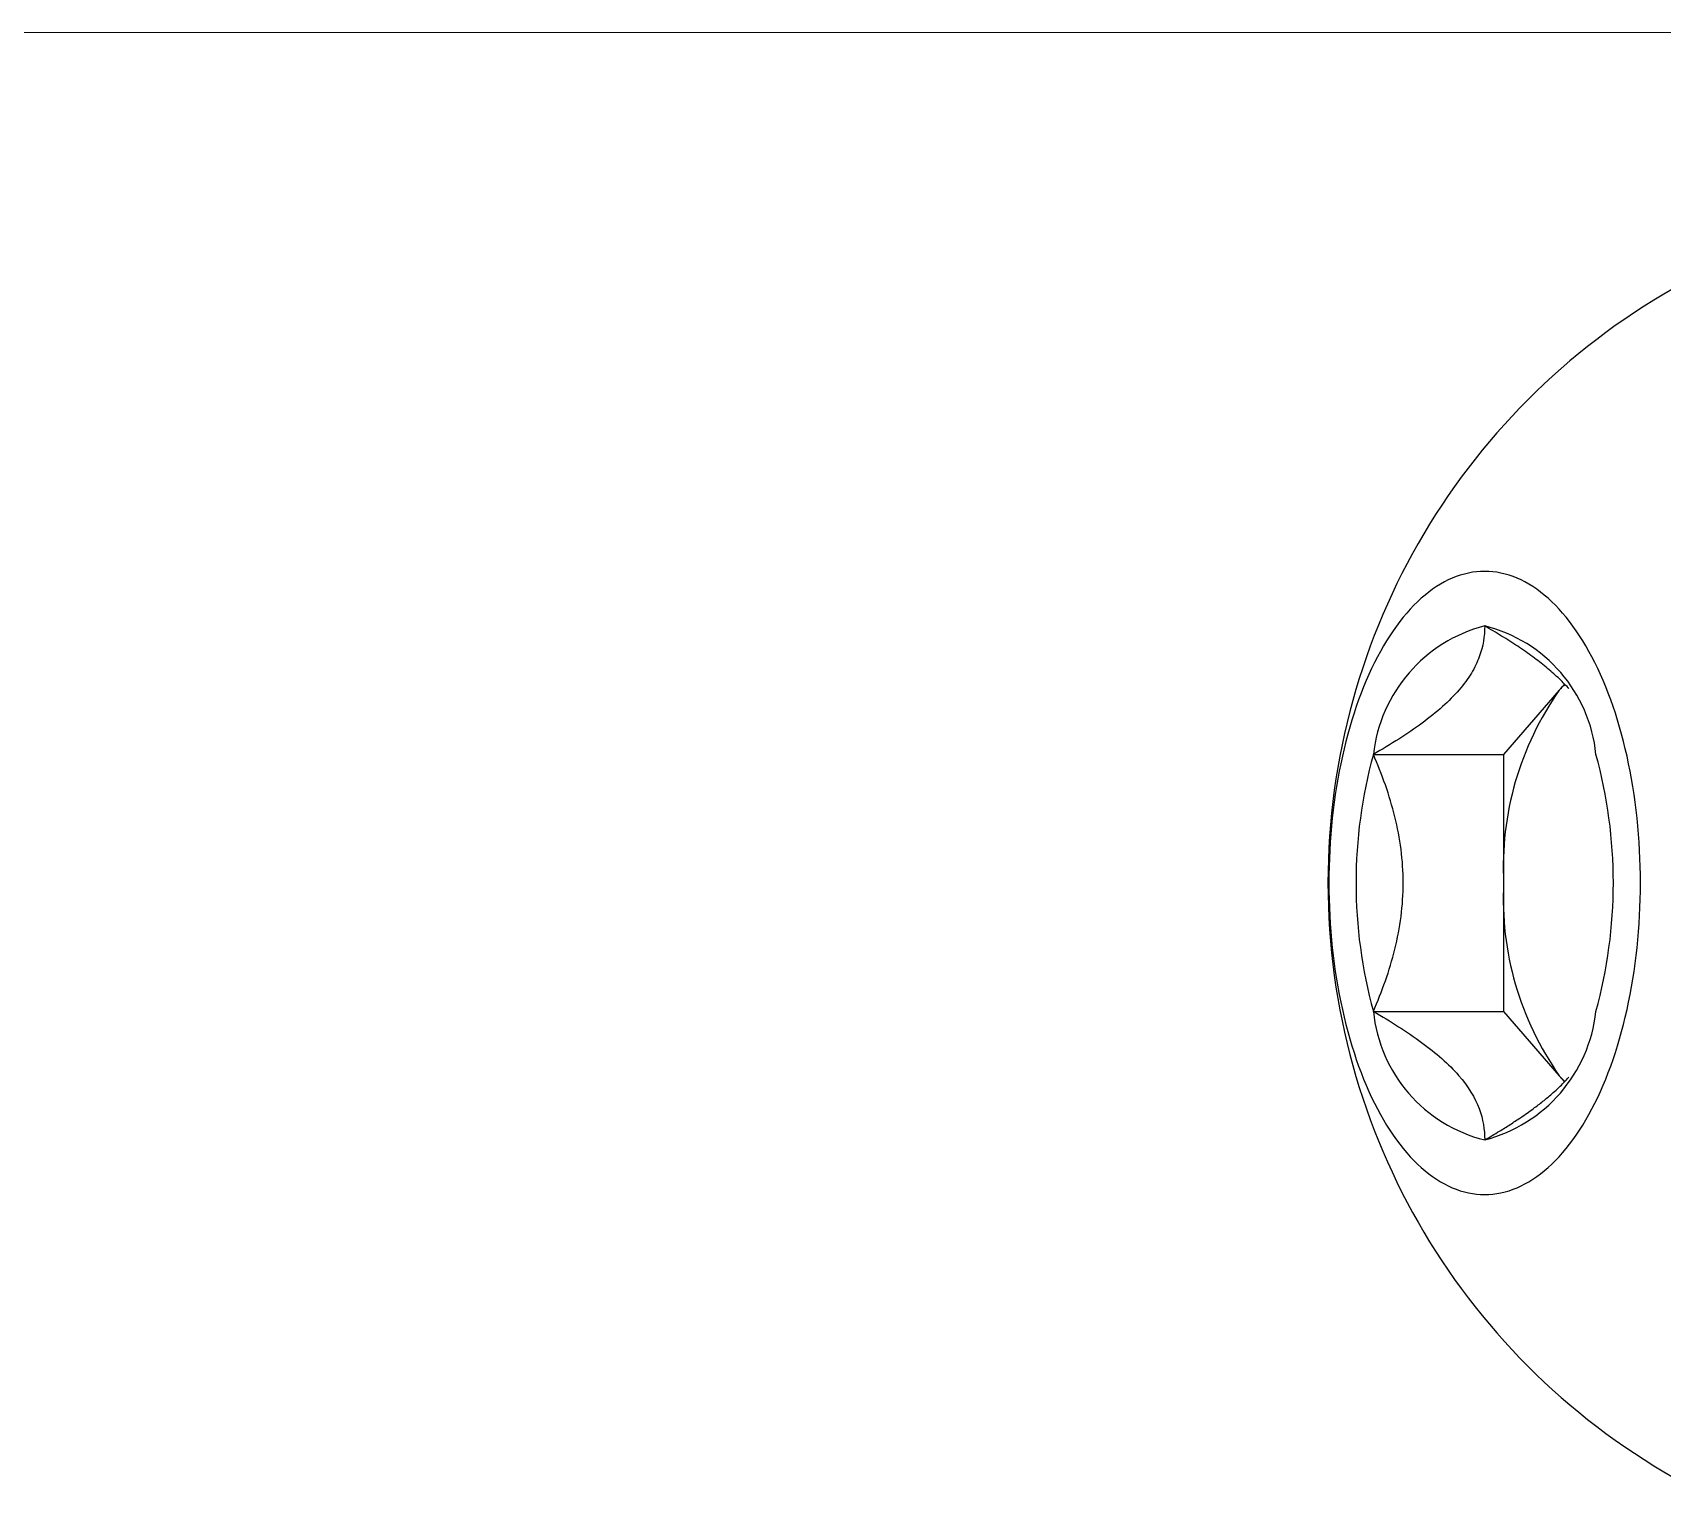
# Model space of a CAD drawing. Header units: inches. Extents: x 0.06 to 2.53, y 0.06 to 1.94.
# Drawn here: x 1.7614 to 2.0474, y 1.6858 to 1.9405 of the extents above; entities that cross this region are included whole.
import ezdxf

# ---------------------------------------------------------------- set-up
doc = ezdxf.new("R2010")
doc.units = ezdxf.units.IN
doc.header["$LTSCALE"] = 0.23521
doc.header["$MEASUREMENT"] = 0
doc.linetypes.add('SLD-Solid', pattern=[0])

msp = doc.modelspace()

# ---------------------------------------------------------------- linework, layer by layer
at = {"color": 7, "linetype": 'SLD-Solid', "lineweight": 18}
msp.add_line((2.5285075, 1.9404825), (0.0588025, 1.9404825), dxfattribs=at)
at = {"color": 7, "linetype": 'SLD-Solid', "lineweight": 25}
for p, q in [((2.029309976169295, 1.825061951544843), (2.019544143571136, 1.813785339386027)), ((2.030231908920206, 1.826126507788669), (2.029309976169295, 1.825061951544843)), ((1.996680586886894, 1.813785339386027), (2.019544143571136, 1.813785339386027)), ((2.019544143571136, 1.813785339386027), (2.019544143571136, 1.791232115068395)), ((2.019544143571136, 1.791232115068395), (2.019544143571136, 1.768678890750763)), ((1.996680586886894, 1.768678890750763), (2.019544143571136, 1.768678890750763)), ((2.019544143571136, 1.768678890750763), (2.029309976169295, 1.757402278591947)), ((2.029309976169295, 1.757402278591947), (2.030231442295334, 1.756338261160112))]:
    msp.add_line(p, q, dxfattribs=at)
at = {"color": 7, "linetype": 'SLD-Solid', "lineweight": 25, "flags": 128}
msp.add_lwpolyline([(2.043556583358057, 1.791232115068395), (2.043547213138669, 1.792663697360985), (2.043519108902386, 1.794094298518581), (2.043472289910446, 1.795522938078609), (2.043406788250249, 1.796948636922878), (2.04332264881336, 1.798370417948614), (2.043219929264747, 1.799787306738122), (2.043098700003258, 1.801198332226601), (2.042959044113372, 1.802602527367663), (2.042801057308261, 1.803998929796101), (2.042624847864189, 1.80538658248744), (2.042430536546307, 1.806764534413842), (2.042218256525887, 1.808131841195886), (2.04198815328905, 1.809487565749803), (2.041740384537063, 1.810830778929703), (2.04147512007825, 1.812160560164367), (2.041192541711621, 1.813475998088161), (2.040892843102275, 1.814776191165641), (2.040576229648667, 1.816060248309417), (2.040242918341844, 1.817327289490862), (2.039893137616725, 1.81857644634324), (2.039527127195549, 1.819806862756843), (2.039145137923574, 1.821017695465721), (2.038747431597168, 1.822208114625617), (2.03833428078438, 1.823377304382703), (2.03790596863814, 1.82452446343272), (2.037462788702199, 1.825648805570159), (2.037005044709947, 1.82674956022708), (2.036533050376253, 1.827825973001225), (2.036047129182454, 1.828877306173046), (2.035547614154666, 1.829902839211304), (2.035034847635537, 1.83090186926688), (2.034509181049627, 1.831873711654477), (2.033970974662554, 1.832817700321867), (2.033420597334094, 1.83373318830637), (2.032858426265375, 1.834619548178252), (2.032284846740366, 1.835476172470732), (2.031700251861823, 1.836302474096307), (2.031105042281875, 1.83709788674912), (2.030499625927436, 1.837861865293069), (2.029884417720635, 1.838593886135422), (2.029259839294445, 1.839293447585659), (2.028626318703723, 1.839960070199306), (2.027984290131835, 1.840593297106521), (2.027334193593095, 1.841192694325214), (2.026676474631198, 1.841757851058471), (2.026011584013865, 1.842288379976097), (2.025339977423916, 1.842783917480072), (2.024662115146957, 1.843244123953745), (2.023978461755935, 1.843668683994586), (2.023289485792734, 1.844057306630349), (2.022595659447064, 1.844409725518493), (2.021897458232846, 1.844725699128716), (2.021195360662315, 1.845005010908487), (2.020489847918075, 1.845247469431467), (2.019781403523321, 1.845452908528692), (2.019070513010453, 1.845621187402469), (2.018357663588319, 1.845752190722863), (2.017643343808305, 1.845845828706743), (2.016928043229507, 1.84590203717931), (2.016212252083212, 1.845920777618086), (2.015496460936917, 1.84590203717931), (2.014781160358119, 1.845845828706743), (2.014066840578105, 1.845752190722863), (2.013353991155971, 1.845621187402469), (2.012643100643102, 1.845452908528692), (2.011934656248349, 1.845247469431466), (2.011229143504109, 1.845005010908487), (2.010527045933578, 1.844725699128716), (2.009828844719359, 1.844409725518493), (2.009135018373689, 1.844057306630349), (2.008446042410488, 1.843668683994585), (2.007762389019466, 1.843244123953745), (2.007084526742508, 1.842783917480072), (2.006412920152558, 1.842288379976097), (2.005748029535226, 1.841757851058471), (2.005090310573328, 1.841192694325214), (2.004440214034589, 1.840593297106521), (2.003798185462701, 1.839960070199305), (2.003164664871979, 1.839293447585659), (2.002540086445789, 1.838593886135422), (2.001924878238988, 1.837861865293069), (2.001319461884549, 1.837097886749119), (2.000724252304601, 1.836302474096307), (2.000139657426058, 1.835476172470731), (1.999566077901049, 1.834619548178252), (1.99900390683233, 1.83373318830637), (1.998453529503869, 1.832817700321867), (1.997915323116797, 1.831873711654477), (1.997389656530886, 1.83090186926688), (1.996876890011757, 1.829902839211304), (1.996377374983969, 1.828877306173046), (1.995891453790171, 1.827825973001224), (1.995419459456476, 1.82674956022708), (1.994961715464224, 1.825648805570159), (1.994518535528283, 1.82452446343272), (1.994090223382044, 1.823377304382703), (1.993677072569256, 1.822208114625617), (1.993279366242849, 1.821017695465721), (1.992897376970875, 1.819806862756843), (1.992531366549699, 1.81857644634324), (1.99218158582458, 1.817327289490861), (1.991848274517757, 1.816060248309416), (1.991531661064149, 1.814776191165641), (1.991231962454802, 1.813475998088161), (1.990949384088174, 1.812160560164367), (1.990684119629361, 1.810830778929702), (1.990436350877373, 1.809487565749803), (1.990206247640537, 1.808131841195886), (1.989993967620117, 1.806764534413842), (1.989799656302235, 1.80538658248744), (1.989623446858163, 1.8039989297961), (1.989465460053052, 1.802602527367663), (1.989325804163166, 1.8011983322266), (1.989204574901676, 1.799787306738121), (1.989101855353063, 1.798370417948613), (1.989017715916175, 1.796948636922877), (1.988952214255978, 1.795522938078609), (1.988905395264038, 1.79409429851858), (1.988877291027755, 1.792663697360985), (1.988867920808367, 1.791232115068395), (1.988877291027755, 1.789800532775805), (1.988905395264038, 1.788369931618209), (1.988952214255978, 1.786941292058181), (1.989017715916175, 1.785515593213912), (1.989101855353063, 1.784093812188176), (1.989204574901676, 1.782676923398668), (1.989325804163166, 1.781265897910189), (1.989465460053052, 1.779861702769127), (1.989623446858163, 1.778465300340689), (1.989799656302235, 1.77707764764935), (1.989993967620117, 1.775699695722948), (1.990206247640537, 1.774332388940904), (1.990436350877373, 1.772976664386987), (1.990684119629361, 1.771633451207087), (1.990949384088174, 1.770303669972423), (1.991231962454803, 1.768988232048629), (1.991531661064149, 1.767688038971149), (1.991848274517757, 1.766403981827373), (1.99218158582458, 1.765136940645928), (1.992531366549699, 1.76388778379355), (1.992897376970875, 1.762657367379947), (1.99327936624285, 1.761446534671069), (1.993677072569256, 1.760256115511173), (1.994090223382044, 1.759086925754087), (1.994518535528284, 1.757939766704069), (1.994961715464225, 1.756815424566631), (1.995419459456476, 1.75571466990971), (1.995891453790171, 1.754638257135565), (1.996377374983969, 1.753586923963744), (1.996876890011757, 1.752561390925486), (1.997389656530886, 1.75156236086991), (1.997915323116797, 1.750590518482313), (1.99845352950387, 1.749646529814923), (1.99900390683233, 1.74873104183042), (1.999566077901049, 1.747844681958538), (2.000139657426058, 1.746988057666058), (2.000724252304601, 1.746161756040483), (2.001319461884549, 1.74536634338767), (2.001924878238988, 1.744602364843721), (2.002540086445789, 1.743870344001368), (2.003164664871979, 1.743170782551131), (2.003798185462701, 1.742504159937484), (2.004440214034589, 1.741870933030269), (2.005090310573329, 1.741271535811576), (2.005748029535226, 1.740706379078319), (2.006412920152558, 1.740175850160693), (2.007084526742508, 1.739680312656718), (2.007762389019466, 1.739220106183045), (2.008446042410489, 1.738795546142204), (2.00913501837369, 1.738406923506441), (2.00982884471936, 1.738054504618297), (2.010527045933578, 1.737738531008074), (2.011229143504109, 1.737459219228303), (2.011934656248349, 1.737216760705323), (2.012643100643103, 1.737011321608098), (2.013353991155971, 1.736843042734321), (2.014066840578105, 1.736712039413927), (2.014781160358119, 1.736618401430048), (2.015496460936917, 1.73656219295748), (2.016212252083212, 1.736543452518704), (2.016928043229507, 1.736562192957481), (2.017643343808305, 1.736618401430048), (2.018357663588319, 1.736712039413927), (2.019070513010453, 1.736843042734321), (2.019781403523321, 1.737011321608098), (2.020489847918075, 1.737216760705324), (2.021195360662315, 1.737459219228303), (2.021897458232846, 1.737738531008075), (2.022595659447065, 1.738054504618297), (2.023289485792735, 1.738406923506441), (2.023978461755936, 1.738795546142205), (2.024662115146957, 1.739220106183045), (2.025339977423916, 1.739680312656718), (2.026011584013866, 1.740175850160694), (2.026676474631198, 1.740706379078319), (2.027334193593095, 1.741271535811577), (2.027984290131835, 1.741870933030269), (2.028626318703723, 1.742504159937485), (2.029259839294445, 1.743170782551132), (2.029884417720635, 1.743870344001369), (2.030499625927436, 1.744602364843722), (2.031105042281875, 1.745366343387671), (2.031700251861823, 1.746161756040483), (2.032284846740366, 1.746988057666059), (2.032858426265375, 1.747844681958538), (2.033420597334094, 1.74873104183042), (2.033970974662554, 1.749646529814924), (2.034509181049627, 1.750590518482314), (2.035034847635538, 1.75156236086991), (2.035547614154666, 1.752561390925487), (2.036047129182454, 1.753586923963744), (2.036533050376253, 1.754638257135566), (2.037005044709948, 1.755714669909711), (2.0374627887022, 1.756815424566632), (2.037905968638141, 1.75793976670407), (2.038334280784381, 1.759086925754088), (2.038747431597168, 1.760256115511173), (2.039145137923574, 1.76144653467107), (2.039527127195549, 1.762657367379947), (2.039893137616725, 1.76388778379355), (2.040242918341844, 1.765136940645929), (2.040576229648667, 1.766403981827374), (2.040892843102275, 1.76768803897115), (2.041192541711621, 1.768988232048629), (2.04147512007825, 1.770303669972424), (2.041740384537063, 1.771633451207088), (2.041988153289051, 1.772976664386988), (2.042218256525887, 1.774332388940905), (2.042430536546307, 1.775699695722949), (2.042624847864189, 1.777077647649351), (2.042801057308261, 1.778465300340691), (2.042959044113372, 1.779861702769128), (2.043098700003258, 1.78126589791019), (2.043219929264747, 1.782676923398669), (2.04332264881336, 1.784093812188178), (2.043406788250249, 1.785515593213913), (2.043472289910446, 1.786941292058182), (2.043519108902386, 1.78836993161821), (2.043547213138669, 1.789800532775806), (2.043556583358057, 1.791232115068395)], dxfattribs=at)
at = {"color": 7, "linetype": 'SLD-Solid', "lineweight": 25}
for centre, radius, start, end in [((2.108793218753181, 1.791232115068395), 0.1200798220526739, 118.6316588245728, 241.3683411754282), ((2.022779388078607, 1.810917185823612), 0.02625592749270464, 104.4846209664385, 173.7285897352997), ((2.009993371843897, 1.811218784155391), 0.02587813354908957, 5.691868525692787, 76.09492077257073), ((2.073446939860801, 1.793996212852515), 0.0539736202640264, 144.8602561433019, 182.935516352727), ((2.0452463776609, 1.811287502070343), 0.02106429089305304, 135.3322764001559, 139.1618729937966), ((2.07853271299723, 1.791232115068395), 0.08490240559550624, 164.5951903294359, 195.4048096705646), ((1.953891791169184, 1.791232115068396), 0.08490240559551566, 344.5951903294385, 15.4048096705621), ((2.073446939860802, 1.788468017284276), 0.05397362026402693, 177.0644836472738, 215.1397438566992), ((2.022431132322527, 1.771245445981399), 0.02587813354908937, 185.6918685256916, 256.0949207725713), ((2.009645116087816, 1.77154704431318), 0.02625592749270604, 284.4846209664415, 353.7285897352995), ((2.045247368826734, 1.771177626677794), 0.02106562839327675, 220.8382132428143, 224.6618487001697)]:
    msp.add_arc(centre, radius, start, end, dxfattribs=at)
for points, knots in [([(2.016212252083212, 1.836338563703659), (2.016212252083212, 1.834576438019558), (2.015949301771463, 1.832774561245028), (2.014915290701346, 1.829975057758533), (2.014462898337376, 1.829025605228521), (2.013292534642169, 1.827086551695297), (2.01256471246734, 1.826087904379848), (2.010017990195708, 1.823134643115684), (2.007825677848115, 1.821199415871187), (2.002647436381075, 1.817382907692064), (1.999750670224812, 1.815557852827604), (1.996680586886899, 1.813785339386025)], [0, 0, 0, 0, 0.2500000000000001, 0.2500000000000001, 0.3750000000000001, 0.3750000000000001, 0.5000000000000001, 0.5000000000000001, 0.75, 0.75, 1, 1, 1, 1]), ([(2.030978997086074, 1.825320814188425), (2.030940809212583, 1.825365396164999), (2.030644056708164, 1.825711836330189), (2.030020559751361, 1.826359403639746), (2.029096289283083, 1.827271063250177), (2.028085369043342, 1.828187874811221), (2.026999925556391, 1.829108426206935), (2.025854019939558, 1.830021221299217), (2.024639031214145, 1.830935739897077), (2.023357458843381, 1.831850817014916), (2.022013169201749, 1.832765828822605), (2.020622312071997, 1.833672578499447), (2.019188822648303, 1.834570726467925), (2.017719039749486, 1.83546131320923), (2.016714490754264, 1.836046160777644), (2.016212252083212, 1.836338563703659)], [0, 0, 0, 0, 0.01160663743775755, 0.09019351989845004, 0.1686978990133542, 0.2498052746016093, 0.3309875062320871, 0.4121836300697022, 0.4933099664667001, 0.5773649405792508, 0.6614497738002806, 0.7455142034263336, 0.8303344447259997, 0.9151732733700186, 1, 1, 1, 1]), ([(1.996680586886894, 1.768678890750763), (1.998192957108236, 1.772171560168388), (1.999520349762498, 1.775848499238325), (2.001381752357576, 1.783391769713077), (2.001913944014377, 1.787255906439637), (2.001914217538385, 1.795205219605922), (2.001383001531124, 1.799068251165998), (1.999517691912159, 1.806625648126301), (1.998191449183678, 1.810296152371), (1.996680586886894, 1.813785339386027)], [0, 0, 0, 0, 0.25, 0.25, 0.5, 0.5, 0.75, 0.75, 1, 1, 1, 1]), ([(1.996680586886894, 1.768678890750763), (1.999732678101078, 1.766916765066663), (2.002590669911794, 1.765114888292132), (2.006405541116253, 1.762315384805637), (2.007597648773638, 1.761365932275625), (2.00978582431657, 1.759426878742402), (2.010787710030943, 1.758428231426952), (2.013356186316867, 1.755474970162789), (2.014515785880934, 1.753539742918292), (2.015947930487637, 1.749723234739168), (2.01621225208322, 1.747898179874709), (2.016212252083219, 1.74612566643313)], [0, 0, 0, 0, 0.25, 0.25, 0.3749999999999999, 0.3749999999999999, 0.4999999999999998, 0.4999999999999998, 0.7499999999999998, 0.7499999999999998, 1, 1, 1, 1]), ([(2.016212252083212, 1.746125666433131), (2.016647062194486, 1.746378537552444), (2.017516884100365, 1.746884397083396), (2.019009186811221, 1.747782369088197), (2.020364995118353, 1.74862779055826), (2.021584902775493, 1.749418795301965), (2.022581517122456, 1.750083001087429), (2.023649907893566, 1.750819978790341), (2.024692445040741, 1.75157067621113), (2.025619236391404, 1.752266446621905), (2.026438175819894, 1.752905743465894), (2.027229453187573, 1.75354992106734), (2.028083392428233, 1.754277380625928), (2.028984382647349, 1.755089109631295), (2.029903943471902, 1.755985279322995), (2.030567957662134, 1.756670020020258), (2.030900838267821, 1.757055245361709), (2.030974384209812, 1.757140356239699)], [0, 0, 0, 0, 0.07340888555135745, 0.1468518212503525, 0.2573216400867668, 0.3126450700917603, 0.3679680364919443, 0.4415154675963701, 0.5151362417482374, 0.5721313519493088, 0.6291258065558808, 0.6863077121821066, 0.7434889905427166, 0.8215134530689773, 0.8996885289960271, 0.9778373942444725, 1, 1, 1, 1])]:
    msp.add_open_spline(points, degree=3, knots=knots, dxfattribs=at)

doc.saveas('drawing.dxf')
